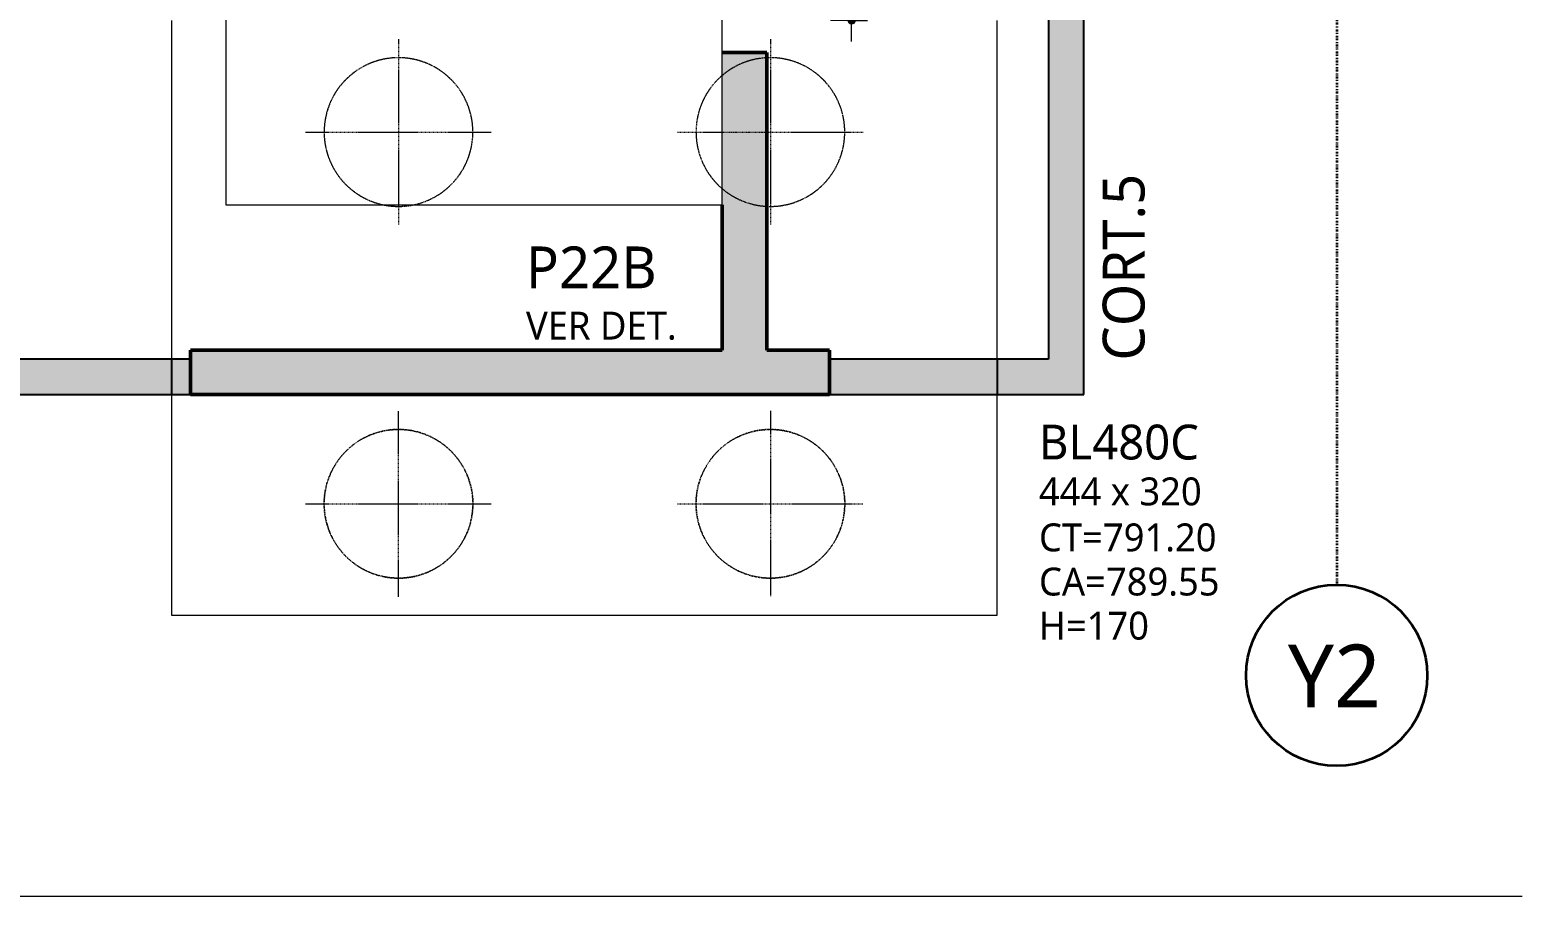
# Model space of a CAD drawing. Header units: centimetres. Extents: x -3523 to 38560, y -3196 to 88043.
# Drawn here: x -455 to 348, y -1186 to -720 of the extents above; entities that cross this region are included whole.
import ezdxf

# ---------------------------------------------------------------- set-up
doc = ezdxf.new("R2010")
doc.units = ezdxf.units.CM
for name, pattern in [('Dash dot', [1.5875, 0.635, -0.47625, 0, -0.47625]), ('Hidden', [0.714375, 0.47625, -0.238125]), ('Overhead', [0.396875, 0.238125, -0.15875]), ('Projeção', [0.396875, 0.238125, -0.15875]), ('Traço', [0.635, 0.3175, -0.3175])]:
    doc.linetypes.add(name, pattern=pattern)
for name, color, linetype, lineweight in [('A-ANNO-DIMS', 7, 'Continuous', 9), ('A-ANNO-DIMS-75', 7, 'Continuous', 9), ('A-FLOR-OVHD', 7, 'Overhead', 18), ('S-BEAM', 7, 'Continuous', 25), ('S-BEAM-HDLN', 7, 'Traço', 25), ('S-BEAM-IDEN', 7, 'Continuous', 9), ('S-COLS', 7, 'Continuous', 25), ('S-COLS-IDEN', 7, 'Continuous', 9), ('S-FNDN', 7, 'Continuous', 25), ('S-FNDN-HDLN', 7, 'Traço', 18), ('S-FNDN-IDEN', 7, 'Continuous', 9), ('S-GRID', 7, 'Continuous', 9), ('S-GRID-IDEN', 7, 'Continuous', 9), ('S-STRS-MBND', 7, 'Projeção', 18)]:
    doc.layers.add(name, color=color, linetype=linetype, lineweight=lineweight)
doc.layers.add('A-DETL', color=7, linetype='Continuous', lineweight=18, true_color=0x00a600)
doc.styles.add('Arial_1', font='arial.ttf', dxfattribs={"width": 0.9, "height": 11.25})
doc.styles.add('Gadugi', font='gadugi.ttf', dxfattribs={"height": 15})
doc.styles.add('Gadugi_1', font='gadugi.ttf', dxfattribs={"height": 22.5})
doc.styles.add('Gadugi_2', font='gadugi.ttf', dxfattribs={"height": 18.75})
doc.styles.add('Gadugi_3', font='gadugi.ttf', dxfattribs={"height": 0.2})
doc.styles.add('Gadugi_5', font='gadugi.ttf', dxfattribs={"height": 33.75})
doc.dimstyles.new('PED_1_5mm_ESQ', dxfattribs={"dimscale": 30.48, "dimtxt": 11.477918, "dimasz": 0.492126, "dimexe": 0.369094, "dimexo": 0.369094, "dimgap": 0.073819, "dimtad": 1, "dimdec": 1, "dimrnd": 0.5, "dimdsep": 46, "dimtxsty": 'Arial_1', "dimblk1": 'DOTSMALL', "dimblk2": 'DOTSMALL', "dimsah": 1, "dimcen": 0.09, "dimdle": 0.369094, "dimazin": 0, "dimtfac": 1, "dimtdec": 4, "dimtix": 1, "dimtmove": 0, "dimatfit": 3, "dimfxl": 1, "dimtvp": 1, "dimtolj": 1, "dimtzin": 0, "dimarcsym": 2})

# ---------------------------------------------------------------- blocks, each defined once
blk = doc.blocks.new('PED_BLRET-4EST_R01_2019 - 444x320x170-3763706-PL B 002 - FUNDAÇÃO')
at = {"layer": 'S-FNDN', "linetype": 'Hidden', "lineweight": 18}
for p, q in [((-105, 30), (-105, -70)), ((95, 30), (95, -70)), ((-155, -20), (-55, -20)), ((45, -20), (69.05, -20)), ((93.04, -20), (145, -20)), ((-105, -270), (-105, -170)), ((95, -170), (95, -270)), ((-155, -220), (-55, -220)), ((45, -220), (145, -220))]:
    blk.add_line(p, q, dxfattribs=at)
at = {"layer": 'S-FNDN-HDLN'}
blk.add_line((69.05, -20), (93.04, -20), dxfattribs=at)
for centre in [(-105, -220), (95, -220)]:
    blk.add_circle(centre, 40, dxfattribs=at)
for centre, start, end in [((-105, -20), 360, 259.23166), ((95, -20), 92.817, 130.63406), ((95, -20), 360, 92.80988), ((95, -20), 130.64117, 229.35254), ((-105, -20), 280.76834, 360), ((95, -20), 267.19012, 360), ((95, -20), 229.35966, 267.183), ((-105, -20), 259.30912, 280.69088)]:
    blk.add_arc(centre, 40, start, end, dxfattribs=at)
blk = doc.blocks.new('PED_TAG_PILAR_R04 - PILAR VER DET_-2523782-PL B 002 - FUNDAÇÃO')
at = {"layer": 'S-COLS-IDEN', "insert": (0.115, -0.633), "char_height": 0.2, "width": 1.37089, "attachment_point": 1, "style": 'Gadugi_3'}
blk.add_mtext('VER DET.', dxfattribs=at)
blk = doc.blocks.new('Eixo - Y2-2173031-PL B 002 - FUNDAÇÃO')
at = {"layer": 'S-GRID-IDEN', "color": 40, "lineweight": 35, "true_color": 0xffc000}
blk.add_circle((0, 0), 0.65, dxfattribs=at)
blk = doc.blocks.new('DIMBLOCK117-PL B 002 - FUNDAÇÃO')
at = {"layer": 'A-ANNO-DIMS-75'}
h = blk.add_hatch(color=256, dxfattribs=at)
edge = h.paths.add_edge_path(flags=0)
edge.add_arc((-12.74, -465.88), 1.88, 0, 360)
h = blk.add_hatch(color=256, dxfattribs=at)
edge = h.paths.add_edge_path(flags=0)
edge.add_arc((-12.74, -714.69), 1.88, 0, 360)
for p, q in [((-12.74, -725.94), (-12.74, -454.63)), ((-4.14, -465.88), (-23.99, -465.88)), ((-12.74, -465.88), (-4.14, -465.88)), ((-4.14, -714.69), (-23.99, -714.69)), ((-12.74, -714.69), (-4.14, -714.69))]:
    blk.add_line(p, q, dxfattribs=at)
for centre in [(-12.74, -465.88), (-12.74, -714.69)]:
    blk.add_circle(centre, 1.88, dxfattribs=at)
at = {"layer": 'A-ANNO-DIMS-75', "color": 0, "insert": (-29.59, -601.94), "char_height": 11.25, "width": 27.9708, "attachment_point": 1, "rotation": 90, "line_spacing_factor": 0.941778, "style": 'Arial_1'}
blk.add_mtext('249', dxfattribs=at)
blk = doc.blocks.new('_DotSmall')
at = {"color": 0, "linetype": 'ByBlock', "const_width": 0.5}
blk.add_lwpolyline([(-0.0625, 0, 1), (0.0625, 0, 1)], format="xyb", close=True, dxfattribs=at)

msp = doc.modelspace()

# ---------------------------------------------------------------- hatches: boundary and pattern name
at = {"layer": 'S-BEAM', "true_color": 0xff00ff}
h = msp.add_hatch(color=6, dxfattribs=at)
h.paths.add_polyline_path([(105.478, -915.95), (112.137, -915.95), (112.137, -231.845), (93.137, -231.897), (93.137, -896.95), (105.135, -896.95), (105.135, -915.95)], flags=0)
h.paths.add_polyline_path([(112.137, -181.845), (112.137, -26.881), (93.137, -26.881), (93.137, -181.845), (105.135, -181.845)], flags=0)
h.paths.add_polyline_path([(112.137, 213.119), (112.137, 452.119), (93.137, 452.119), (93.137, 213.119), (108.484, 213.119)], flags=0)
h = msp.add_hatch(color=6, dxfattribs=at)
h.paths.add_polyline_path([(65.607, -915.95), (105.135, -915.95), (105.135, -896.95), (-24.602, -896.95), (-24.602, -915.95), (2.846, -915.95)], flags=0)
h.paths.add_polyline_path([(-1738.86, -915.95), (-1279.615, -915.95), (-1279.615, -896.95), (-1738.86, -896.95)], flags=0)
h.paths.add_polyline_path([(-378.393, -915.95), (-368.34, -915.949), (-368.34, -896.95), (-503.863, -896.95), (-503.863, -915.95), (-381.241, -915.95)], flags=0)
h.paths.add_polyline_path([(-1184.615, -915.95), (-611.558, -915.95), (-611.558, -896.95), (-1184.615, -896.95)], flags=0)
at = {"layer": 'S-COLS', "true_color": 0x808080}
msp.add_hatch(color=8, dxfattribs=at).paths.add_polyline_path([(-192.888, -915.949), (-24.602, -915.949), (-24.602, -891.949), (-58.351, -891.949), (-58.351, -731.812), (-82.343, -731.812), (-82.351, -891.949), (-368.34, -891.95), (-368.34, -915.949)], flags=0)

# ---------------------------------------------------------------- linework, layer by layer
at = {"layer": 'A-DETL', "color": 7, "lineweight": 50}
for p, q in [((-368.34, -896.95), (-368.34, -915.95)), ((-24.602, -915.95), (-24.602, -896.95))]:
    msp.add_line(p, q, dxfattribs=at)
at = {"layer": 'A-FLOR-OVHD'}
msp.add_line((-2484.7, -1185.786), (347.887, -1185.786), dxfattribs=at)
at = {"layer": 'S-BEAM'}
for p, q in [((93.137, -231.845), (93.137, -896.95)), ((112.137, -915.95), (112.137, -231.845)), ((-368.34, -896.95), (-503.863, -896.95)), ((-368.34, -915.95), (-368.34, -896.95)), ((93.137, -896.95), (-24.602, -896.95)), ((-24.602, -896.95), (-24.602, -915.95)), ((-503.863, -915.95), (-368.34, -915.95)), ((-24.602, -915.95), (105.135, -915.95)), ((105.135, -915.95), (112.137, -915.95))]:
    msp.add_line(p, q, dxfattribs=at)
at = {"layer": 'S-BEAM-HDLN', "linetype": 'Continuous'}
for p, q in [((-378.393, -896.95), (-378.393, -915.95)), ((65.607, -896.95), (65.607, -915.95))]:
    msp.add_line(p, q, dxfattribs=at)
at = {"layer": 'S-COLS', "lineweight": 50}
for p, q in [((-58.351, -731.812), (-82.343, -731.812)), ((-58.351, -891.949), (-58.351, -731.812)), ((-82.347, -813.831), (-82.351, -891.949)), ((-82.351, -891.949), (-368.34, -891.95)), ((-368.34, -891.95), (-368.34, -896.95)), ((-24.602, -891.949), (-58.351, -891.949)), ((-24.602, -896.95), (-24.602, -891.949)), ((-368.34, -915.949), (-24.602, -915.949))]:
    msp.add_line(p, q, dxfattribs=at)
at = {"layer": 'S-COLS'}
for p, q in [((-368.34, -896.95), (-368.34, -915.949)), ((-24.602, -915.949), (-24.602, -896.95))]:
    msp.add_line(p, q, dxfattribs=at)
at = {"layer": 'S-FNDN', "lineweight": 18}
for p, q in [((-378.393, -714.694), (-378.393, -896.95)), ((65.607, -896.95), (65.607, -714.694)), ((-378.393, -915.95), (-378.393, -1034.694)), ((65.607, -1034.694), (65.607, -915.95)), ((-378.393, -1034.694), (65.607, -1034.694))]:
    msp.add_line(p, q, dxfattribs=at)
at = {"layer": 'S-FNDN-HDLN'}
for p, q in [((-378.393, -896.95), (-378.393, -915.95)), ((65.607, -915.95), (65.607, -896.95))]:
    msp.add_line(p, q, dxfattribs=at)
for centre, start, end in [((-256.393, -774.694), 113.595272, 118.092995), ((-256.393, -774.694), 107.903954, 113.381875), ((-256.393, -774.694), 103.234577, 107.771693), ((-256.393, -774.694), 97.590992, 103.049588), ((-256.393, -774.694), 92.889531, 97.44486), ((-256.393, -774.694), 87.273741, 92.726259), ((-256.393, -774.694), 82.55514, 87.110469), ((-256.393, -774.694), 76.950412, 82.409008), ((-256.393, -774.694), 72.228307, 76.765423), ((-256.393, -774.694), 66.618125, 72.096046), ((-256.393, -774.694), 61.907005, 66.404728), ((-56.393, -774.694), 113.595272, 118.092995), ((-56.393, -774.694), 107.903954, 113.381875), ((-56.393, -774.694), 103.234577, 107.771693), ((-56.393, -774.694), 97.590992, 103.049588), ((-56.393, -774.694), 92.889531, 97.44486), ((-56.393, -774.694), 87.273741, 92.726259), ((-56.393, -774.694), 82.55514, 87.110469), ((-56.393, -774.694), 76.950412, 82.409008), ((-56.393, -774.694), 72.228307, 76.765423), ((-56.393, -774.694), 66.618125, 72.096046), ((-56.393, -774.694), 61.907005, 66.404728), ((-256.393, -774.694), 134.405713, 138.724127), ((-256.393, -774.694), 128.521336, 134.097592), ((-256.393, -774.694), 123.980231, 128.410147), ((-256.393, -774.694), 118.213802, 123.728088), ((-256.393, -774.694), 56.271912, 61.786198), ((-256.393, -774.694), 51.589853, 56.019769), ((-256.393, -774.694), 45.902408, 51.478664), ((-256.393, -774.694), 41.275873, 45.594287), ((-56.393, -774.694), 134.405713, 138.724127), ((-56.393, -774.694), 128.521336, 134.097592), ((-56.393, -774.694), 123.980231, 128.410147), ((-56.393, -774.694), 118.213802, 123.728088), ((-56.393, -774.694), 56.271912, 61.786198), ((-56.393, -774.694), 51.589853, 56.019769), ((-56.393, -774.694), 45.902408, 51.478664), ((-56.393, -774.694), 41.275873, 45.594287), ((-256.393, -774.694), 149.131591, 155.018738), ((-256.393, -774.694), 144.906538, 149.035648), ((-256.393, -774.694), 138.827127, 144.510438), ((-256.393, -774.694), 35.489562, 41.172873), ((-256.393, -774.694), 30.964352, 35.093462), ((-256.393, -774.694), 24.981262, 30.868409), ((-56.393, -774.694), 149.131591, 155.018738), ((-56.393, -774.694), 144.906538, 149.035648), ((-56.393, -774.694), 138.827127, 144.510438), ((-56.393, -774.694), 35.489562, 41.172873), ((-56.393, -774.694), 30.964352, 35.093462), ((-56.393, -774.694), 24.981262, 30.868409), ((-256.393, -774.694), 159.435042, 165.813522), ((-256.393, -774.694), 155.573219, 159.345241), ((-256.393, -774.694), 20.654759, 24.426781), ((-256.393, -774.694), 14.186478, 20.564958), ((-56.393, -774.694), 159.435042, 165.813522), ((-56.393, -774.694), 155.573219, 159.345241), ((-56.393, -774.694), 20.654759, 24.426781), ((-56.393, -774.694), 14.186478, 20.564958), ((-256.393, -774.694), 169.73772, 178.613943), ((-256.393, -774.694), 166.737593, 169.653314), ((-256.393, -774.694), 10.346686, 13.262407), ((-256.393, -774.694), 1.386057, 10.26228), ((-56.393, -774.694), 169.73772, 178.613943), ((-56.393, -774.694), 166.737593, 169.653314), ((-56.393, -774.694), 10.346686, 13.262407), ((-56.393, -774.694), 1.386057, 10.26228), ((-256.393, -774.694), 181.386057, 190.26228), ((-256.393, -774.694), 349.73772, 358.613943), ((-56.393, -774.694), 181.386057, 190.26228), ((-56.393, -774.694), 349.73772, 358.613943), ((-256.393, -774.694), 190.346686, 193.262407), ((-256.393, -774.694), 194.186478, 200.564958), ((-256.393, -774.694), 339.435042, 345.813522), ((-256.393, -774.694), 346.737593, 349.653314), ((-56.393, -774.694), 190.346686, 193.262407), ((-56.393, -774.694), 194.186478, 200.564958), ((-56.393, -774.694), 339.435042, 345.813522), ((-56.393, -774.694), 346.737593, 349.653314), ((-256.393, -774.694), 200.654759, 204.426781), ((-256.393, -774.694), 204.981262, 210.868409), ((-256.393, -774.694), 329.131591, 335.018738), ((-256.393, -774.694), 335.573219, 339.345241), ((-56.393, -774.694), 200.654759, 204.426781), ((-56.393, -774.694), 204.981262, 210.868409), ((-56.393, -774.694), 329.131591, 335.018738), ((-56.393, -774.694), 335.573219, 339.345241), ((-256.393, -774.694), 210.964352, 215.093462), ((-256.393, -774.694), 215.489562, 221.172873), ((-256.393, -774.694), 221.275873, 225.594287), ((-256.393, -774.694), 314.405713, 318.724127), ((-256.393, -774.694), 318.827127, 324.510438), ((-256.393, -774.694), 324.906538, 329.035648), ((-56.393, -774.694), 210.964352, 215.093462), ((-56.393, -774.694), 215.489562, 221.172873), ((-56.393, -774.694), 221.275873, 225.594287), ((-56.393, -774.694), 314.405713, 318.724127), ((-56.393, -774.694), 318.827127, 324.510438), ((-56.393, -774.694), 324.906538, 329.035648), ((-256.393, -774.694), 225.902408, 231.478664), ((-256.393, -774.694), 231.589853, 236.019769), ((-256.393, -774.694), 236.271912, 241.786198), ((-256.393, -774.694), 241.907005, 246.404728), ((-256.393, -774.694), 293.595272, 298.092995), ((-256.393, -774.694), 298.213802, 303.728088), ((-256.393, -774.694), 303.980231, 308.410147), ((-256.393, -774.694), 308.521336, 314.097592), ((-56.393, -774.694), 225.902408, 231.478664), ((-56.393, -774.694), 231.589853, 236.019769), ((-56.393, -774.694), 236.271912, 241.786198), ((-56.393, -774.694), 241.907005, 246.404728), ((-56.393, -774.694), 293.595272, 298.092995), ((-56.393, -774.694), 298.213802, 303.728088), ((-56.393, -774.694), 303.980231, 308.410147), ((-56.393, -774.694), 308.521336, 314.097592), ((-256.393, -774.694), 246.618125, 252.096046), ((-256.393, -774.694), 252.228307, 256.765423), ((-256.393, -774.694), 256.950412, 258.536053), ((-256.393, -774.694), 258.591034, 262.409008), ((-256.393, -774.694), 262.55514, 267.110469), ((-256.393, -774.694), 267.273741, 272.726259), ((-256.393, -774.694), 272.889531, 277.44486), ((-256.393, -774.694), 277.590992, 281.408966), ((-256.393, -774.694), 281.463947, 283.049588), ((-256.393, -774.694), 283.234577, 287.771693), ((-256.393, -774.694), 287.903954, 293.381875), ((-56.393, -774.694), 246.618125, 252.096046), ((-56.393, -774.694), 252.228307, 256.765423), ((-56.393, -774.694), 256.950412, 262.409008), ((-56.393, -774.694), 262.55514, 267.110469), ((-56.393, -774.694), 267.273741, 272.726259), ((-56.393, -774.694), 272.889531, 277.44486), ((-56.393, -774.694), 277.590992, 283.049588), ((-56.393, -774.694), 283.234577, 287.771693), ((-56.393, -774.694), 287.903954, 293.381875), ((-256.393, -974.694), 113.595272, 118.092995), ((-256.393, -974.694), 107.903954, 113.381875), ((-256.393, -974.694), 103.234577, 107.771693), ((-256.393, -974.694), 97.590992, 103.049588), ((-256.393, -974.694), 92.889531, 97.44486), ((-256.393, -974.694), 87.273741, 92.726259), ((-256.393, -974.694), 82.55514, 87.110469), ((-256.393, -974.694), 76.950412, 82.409008), ((-256.393, -974.694), 72.228307, 76.765423), ((-256.393, -974.694), 66.618125, 72.096046), ((-256.393, -974.694), 61.907005, 66.404728), ((-56.393, -974.694), 113.595272, 118.092995), ((-56.393, -974.694), 107.903954, 113.381875), ((-56.393, -974.694), 103.234577, 107.771693), ((-56.393, -974.694), 97.590992, 103.049588), ((-56.393, -974.694), 92.889531, 97.44486), ((-56.393, -974.694), 87.273741, 92.726259), ((-56.393, -974.694), 82.55514, 87.110469), ((-56.393, -974.694), 76.950412, 82.409008), ((-56.393, -974.694), 72.228307, 76.765423), ((-56.393, -974.694), 66.618125, 72.096046), ((-56.393, -974.694), 61.907005, 66.404728), ((-256.393, -974.694), 134.405713, 138.724127), ((-256.393, -974.694), 128.521336, 134.097592), ((-256.393, -974.694), 123.980231, 128.410147), ((-256.393, -974.694), 118.213802, 123.728088), ((-256.393, -974.694), 56.271912, 61.786198), ((-256.393, -974.694), 51.589853, 56.019769), ((-256.393, -974.694), 45.902408, 51.478664), ((-256.393, -974.694), 41.275873, 45.594287), ((-56.393, -974.694), 134.405713, 138.724127), ((-56.393, -974.694), 128.521336, 134.097592), ((-56.393, -974.694), 123.980231, 128.410147), ((-56.393, -974.694), 118.213802, 123.728088), ((-56.393, -974.694), 56.271912, 61.786198), ((-56.393, -974.694), 51.589853, 56.019769), ((-56.393, -974.694), 45.902408, 51.478664), ((-56.393, -974.694), 41.275873, 45.594287), ((-256.393, -974.694), 149.131591, 155.018738), ((-256.393, -974.694), 144.906538, 149.035648), ((-256.393, -974.694), 138.827127, 144.510438), ((-256.393, -974.694), 35.489562, 41.172873), ((-256.393, -974.694), 30.964352, 35.093462), ((-256.393, -974.694), 24.981262, 30.868409), ((-56.393, -974.694), 149.131591, 155.018738), ((-56.393, -974.694), 144.906538, 149.035648), ((-56.393, -974.694), 138.827127, 144.510438), ((-56.393, -974.694), 35.489562, 41.172873), ((-56.393, -974.694), 30.964352, 35.093462), ((-56.393, -974.694), 24.981262, 30.868409), ((-256.393, -974.694), 159.435042, 165.813522), ((-256.393, -974.694), 155.573219, 159.345241), ((-256.393, -974.694), 20.654759, 24.426781), ((-256.393, -974.694), 14.186478, 20.564958), ((-56.393, -974.694), 159.435042, 165.813522), ((-56.393, -974.694), 155.573219, 159.345241), ((-56.393, -974.694), 20.654759, 24.426781), ((-56.393, -974.694), 14.186478, 20.564958), ((-256.393, -974.694), 169.73772, 178.613943), ((-256.393, -974.694), 166.737593, 169.653314), ((-256.393, -974.694), 10.346686, 13.262407), ((-256.393, -974.694), 1.386057, 10.26228), ((-56.393, -974.694), 169.73772, 178.613943), ((-56.393, -974.694), 166.737593, 169.653314), ((-56.393, -974.694), 10.346686, 13.262407), ((-56.393, -974.694), 1.386057, 10.26228), ((-256.393, -974.694), 181.386057, 190.26228), ((-256.393, -974.694), 349.73772, 358.613943), ((-56.393, -974.694), 181.386057, 190.26228), ((-56.393, -974.694), 349.73772, 358.613943), ((-256.393, -974.694), 190.346686, 193.262407), ((-256.393, -974.694), 194.186478, 200.564958), ((-256.393, -974.694), 339.435042, 345.813522), ((-256.393, -974.694), 346.737593, 349.653314), ((-56.393, -974.694), 190.346686, 193.262407), ((-56.393, -974.694), 194.186478, 200.564958), ((-56.393, -974.694), 339.435042, 345.813522), ((-56.393, -974.694), 346.737593, 349.653314), ((-256.393, -974.694), 200.654759, 204.426781), ((-256.393, -974.694), 204.981262, 210.868409), ((-256.393, -974.694), 329.131591, 335.018738), ((-256.393, -974.694), 335.573219, 339.345241), ((-56.393, -974.694), 200.654759, 204.426781), ((-56.393, -974.694), 204.981262, 210.868409), ((-56.393, -974.694), 329.131591, 335.018738), ((-56.393, -974.694), 335.573219, 339.345241), ((-256.393, -974.694), 210.964352, 215.093462), ((-256.393, -974.694), 215.489562, 221.172873), ((-256.393, -974.694), 221.275873, 225.594287), ((-256.393, -974.694), 314.405713, 318.724127), ((-256.393, -974.694), 318.827127, 324.510438), ((-256.393, -974.694), 324.906538, 329.035648), ((-56.393, -974.694), 210.964352, 215.093462), ((-56.393, -974.694), 215.489562, 221.172873), ((-56.393, -974.694), 221.275873, 225.594287), ((-56.393, -974.694), 314.405713, 318.724127), ((-56.393, -974.694), 318.827127, 324.510438), ((-56.393, -974.694), 324.906538, 329.035648), ((-256.393, -974.694), 225.902408, 231.478664), ((-256.393, -974.694), 231.589853, 236.019769), ((-256.393, -974.694), 236.271912, 241.786198), ((-256.393, -974.694), 241.907005, 246.404728), ((-256.393, -974.694), 293.595272, 298.092995), ((-256.393, -974.694), 298.213802, 303.728088), ((-256.393, -974.694), 303.980231, 308.410147), ((-256.393, -974.694), 308.521336, 314.097592), ((-56.393, -974.694), 225.902408, 231.478664), ((-56.393, -974.694), 231.589853, 236.019769), ((-56.393, -974.694), 236.271912, 241.786198), ((-56.393, -974.694), 241.907005, 246.404728), ((-56.393, -974.694), 293.595272, 298.092995), ((-56.393, -974.694), 298.213802, 303.728088), ((-56.393, -974.694), 303.980231, 308.410147), ((-56.393, -974.694), 308.521336, 314.097592), ((-256.393, -974.694), 246.618125, 252.096046), ((-256.393, -974.694), 252.228307, 256.765423), ((-256.393, -974.694), 256.950412, 262.409008), ((-256.393, -974.694), 262.55514, 267.110469), ((-256.393, -974.694), 267.273741, 272.726259), ((-256.393, -974.694), 272.889531, 277.44486), ((-256.393, -974.694), 277.590992, 283.049588), ((-256.393, -974.694), 283.234577, 287.771693), ((-256.393, -974.694), 287.903954, 293.381875), ((-56.393, -974.694), 246.618125, 252.096046), ((-56.393, -974.694), 252.228307, 256.765423), ((-56.393, -974.694), 256.950412, 262.409008), ((-56.393, -974.694), 262.55514, 267.110469), ((-56.393, -974.694), 267.273741, 272.726259), ((-56.393, -974.694), 272.889531, 277.44486), ((-56.393, -974.694), 277.590992, 283.049588), ((-56.393, -974.694), 283.234577, 287.771693), ((-56.393, -974.694), 287.903954, 293.381875)]:
    msp.add_arc(centre, 40, start, end, dxfattribs=at)
at = {"layer": 'S-GRID', "color": 40, "linetype": 'Dash dot', "lineweight": 35, "true_color": 0xffc000}
msp.add_line((248.14, 2000.71), (248.14, -1018.232), dxfattribs=at)
at = {"layer": 'S-STRS-MBND'}
for p, q in [((-349.336, -691.881), (-349.336, -813.827)), ((-82.344, -813.827), (-82.344, -691.881)), ((-349.336, -813.827), (-82.344, -813.827))]:
    msp.add_line(p, q, dxfattribs=at)

# ---------------------------------------------------------------- block references
at = {"layer": 'S-COLS-IDEN', "xscale": 74.99999999999996, "yscale": 74.99999999999996, "zscale": 74.99999999999996}
msp.add_blockref('PED_TAG_PILAR_R04 - PILAR VER DET_-2523782-PL B 002 - FUNDAÇÃO', (-196.471, -823.881), dxfattribs=at)
at = {"layer": 'S-FNDN', "linetype": 'Traço', "lineweight": 18}
msp.add_blockref('PED_BLRET-4EST_R01_2019 - 444x320x170-3763706-PL B 002 - FUNDAÇÃO', (-151.393, -754.694), dxfattribs=at)
at = {"layer": 'S-GRID-IDEN', "color": 40, "true_color": 0xffc000, "xscale": 74.99999999999996, "yscale": 74.99999999999996, "zscale": 74.99999999999996, "rotation": 180}
msp.add_blockref('Eixo - Y2-2173031-PL B 002 - FUNDAÇÃO', (248.14, -1066.982), dxfattribs=at)

# ---------------------------------------------------------------- texts
at = {"layer": 'S-BEAM-IDEN', "insert": (122.323, -897.682), "char_height": 22.5, "width": 125.66452, "attachment_point": 1, "rotation": 90, "style": 'Gadugi_1'}
msp.add_mtext('CORT.5', dxfattribs=at)
at = {"layer": 'S-COLS-IDEN', "insert": (-187.856, -836.236), "char_height": 22.5, "width": 85.98098, "attachment_point": 1, "style": 'Gadugi_1'}
msp.add_mtext('P22B', dxfattribs=at)
at = {"layer": 'S-FNDN-IDEN', "color": 5, "true_color": 0x0000ff, "insert": (88.028, -932.105), "char_height": 18.75, "width": 105.22148, "attachment_point": 1, "style": 'Gadugi_2'}
msp.add_mtext('BL480C', dxfattribs=at)
at = {"layer": 'S-FNDN-IDEN', "char_height": 15, "attachment_point": 1, "style": 'Gadugi'}
for s, insert, width in [('444 x 320', (88.028, -960.519), 109.43034), ('CT=791.20', (88.028, -985.248), 122.05692), ('CA=789.55', (88.028, -1009.027), 125.06325), ('H=170', (88.028, -1032.772), 77.56327)]:
    msp.add_mtext(s, dxfattribs=dict(at, insert=insert, width=width))
at = {"layer": 'S-GRID-IDEN', "color": 40, "true_color": 0xffc000, "insert": (221.862, -1050.413), "char_height": 33.75, "width": 63.13289, "attachment_point": 1, "style": 'Gadugi_5'}
msp.add_mtext('Y2', dxfattribs=at)

# ---------------------------------------------------------------- dimensions: what is measured, and where the dimension line sits
at = {"layer": 'A-ANNO-DIMS'}
dim = msp.add_linear_dim(base=(-12.737, -465.88), p1=(-15.388, -714.694), p2=(-15.388, -465.88), angle=90, dimstyle='PED_1_5mm_ESQ', override={"dimpost": '<>', "dimfxl": 248.814198}, dxfattribs=at)
dim.commit()
dim.dimension.update_dxf_attribs({"geometry": 'DIMBLOCK117-PL B 002 - FUNDAÇÃO', "text_midpoint": (-20.731, -590.287)})

doc.saveas('drawing.dxf')
